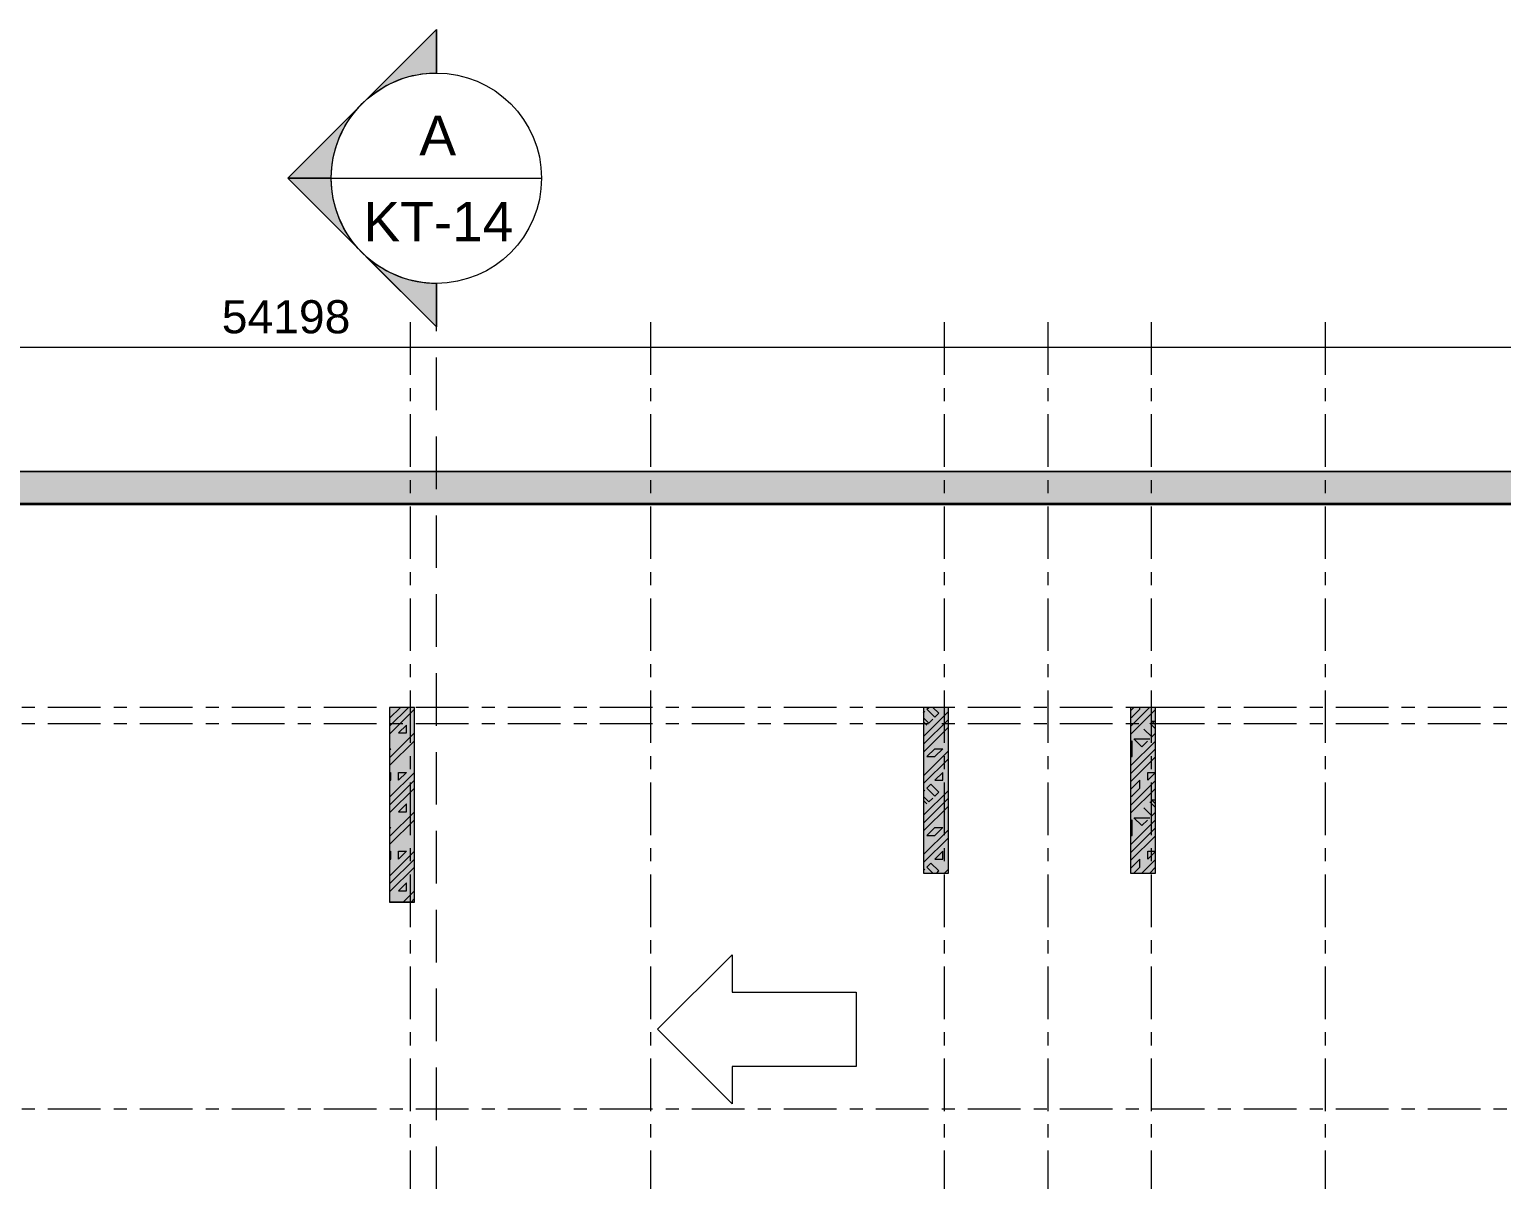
# Model space of a CAD drawing. Header units: millimetres. Extents: x -23040 to 110735, y -14554 to 50786.
# Drawn here: x 12400 to 30182, y 36898 to 50786 of the extents above; entities that cross this region are included whole.
import ezdxf

# ---------------------------------------------------------------- set-up
doc = ezdxf.new("R2010")
doc.units = ezdxf.units.MM
doc.linetypes.add('Grid Line', pattern=[22.225, 12.7, -3.175, 3.175, -3.175])
doc.linetypes.add('HIDDEN2', pattern=[4.7625, 3.175, -1.5875])
doc.layers.get('DEFPOINTS').update_dxf_attribs({"color": 230, "lineweight": 13})
for name, color, linetype, lineweight in [('A-DETL-GENF', 31, 'Continuous', 5), ('DIM', 1, 'Continuous', 5), ('G-ANNO-SYMB', 111, 'Continuous', 5), ('HATCH-TUONG', 152, 'Continuous', 9), ('KI-HIEU-1', 151, 'Continuous', 9), ('NET CAT', 3, 'Continuous', 5), ('NET-CAT', 3, 'Continuous', 9), ('TRUC', 225, 'Continuous', 5)]:
    doc.layers.add(name, color=color, linetype=linetype, lineweight=lineweight)
doc.styles.add('Arial', font='arial.ttf')
doc.styles.add('TA1', font='arial.ttf')
doc.dimstyles.new('D_200_KTx2', dxfattribs={"dimtxt": 400, "dimasz": 300, "dimexe": 300, "dimexo": 300, "dimgap": 160, "dimtad": 1, "dimdec": 0, "dimzin": 9, "dimtxsty": 'TA1', "dimblk": 'ARCHTICK', "dimcen": 1, "dimdle": 300, "dimclrd": 256, "dimclre": 256, "dimclrt": 7, "dimadec": 0, "dimazin": 0, "dimtfac": 1, "dimtdec": 0, "dimtix": 1, "dimtmove": 1, "dimatfit": 3, "dimldrblk": 'ARCHTICK', "dimfxl": 1, "dimtolj": 1, "dimtzin": 0, "dimlwd": -1, "dimlwe": -1, "dimarcsym": 0})
pattern_1 = [(45, (95.25, 0), (-476.2456, 476.2456), []), (45, (190.5, 0), (-476.2456, 476.2456), []), (45, (0, 0), (-476.2456, 476.2456), []), (45, (476.25, 0), (-476.2456, 476.2456), []), (45, (571.5, 0), (-476.2456, 476.2456), []), (0, (381, 95.25), (0, 952.5), [95.25, -857.25]), (0, (476.25, 190.5), (0, 952.5), [95.25, -857.25]), (45, (381, 95.25), (0, 952.491), [134.683, -1212.342]), (45, (476.25, 95.25), (0, 952.491), [134.683, -1212.342]), (0, (381, 95.25), (0, 952.5), [95.25, -857.25]), (90, (-95.25, 95.25), (-952.5, 6e-14), [95.25, -857.25]), (90, (0, 95.25), (-952.5, 6e-14), [190.5, -762]), (45, (-95.25, 190.5), (0, 952.491), [134.683, -1212.342]), (90, (762, 381), (-952.5, 6e-14), [95.25, -857.25]), (0, (666.75, 381), (0, 952.5), [95.25, -857.25]), (45, (666.75, 381), (0, 952.491), [134.683, -1212.342]), (0, (857.25, 95.25), (0, 952.5), [95.25, -857.25]), (0, (857.25, 571.5), (0, 952.5), [95.25, -857.25]), (90, (1047.75, 666.75), (-952.5, 6e-14), [95.25, -857.25]), (45, (857.25, 571.5), (0, 952.491), [269.367, -1077.659]), (45, (952.5, 571.5), (0, 952.491), [134.683, -1212.342]), (45, (1143, 762), (0, 952.491), [134.683, -1212.342]), (0, (1143, 857.25), (0, 952.5), [95.25, -857.25]), (90, (1143, 762), (-952.5, 6e-14), [95.25, -857.25]), (0, (476.25, 762), (0, 952.5), [95.25, -857.25]), (0, (666.75, 857.25), (0, 952.5), [95.25, -857.25]), (90, (571.5, 762), (-952.5, 6e-14), [95.25, -857.25]), (90, (666.75, 762), (-952.5, 6e-14), [95.25, -857.25]), (45, (476.25, 762), (0, 952.491), [134.684, -1212.342]), (45, (666.75, 762), (0, 952.491), [134.684, -1212.342]), (135, (119, 214.8), (-952.491, 6e-14), [134.683, -1212.342]), (135, (238.1, 333.4), (-952.491, 6e-14), [134.683, -1212.342]), (135, (309.56, 404.8), (-952.491, 6e-14), [134.683, -1212.342]), (135, (333.4, 428.6), (-952.491, 6e-14), [134.683, -1212.342]), (135, (381, 476.25), (-952.491, 6e-14), [134.684, -1212.342]), (135, (404.8, 500.06), (-952.491, 6e-14), [134.683, -1212.342]), (135, (476.25, 571.5), (-952.491, 6e-14), [134.684, -1212.342]), (135, (523.9, 619.1), (-952.491, 6e-14), [134.684, -1212.342]), (45, (119, 214.8), (0, 952.491), [95.25, -1251.775]), (45, (238.1, 333.4), (0, 952.491), [67.361, -1279.665]), (45, (404.8, 500.06), (0, 952.491), [67.361, -1279.665]), (45, (309.56, 595.3), (0, 952.491), [67.361, -1279.665]), (45, (476.25, 571.5), (0, 952.491), [67.361, -1279.665]), (45, (381, 666.75), (0, 952.491), [67.361, -1279.665]), (0, (24.2, 309.5), (0, 952.5), [190.043, -762.457]), (0, (238.1, 523.9), (0, 952.5), [95.25, -857.25])]

# ---------------------------------------------------------------- blocks, each defined once
blk = doc.blocks.new('ALC1807-ASCENT PLAZA-KET CAU 1_rvt-1-MẶT BẰNG HẦM 1')
at = {"layer": 'HATCH-TUONG', "lineweight": 5}
h = blk.add_hatch(dxfattribs=at)
h.set_pattern_fill('FP_4', color=256, style=0, pattern_type=2)
h.set_pattern_definition([(45, (95.25, 0), (-476.2456, 476.2456), []), (45, (190.5, 0), (-476.2456, 476.2456), []), (45, (0, 0), (-476.2456, 476.2456), []), (45, (476.25, 0), (-476.2456, 476.2456), []), (45, (571.5, 0), (-476.2456, 476.2456), []), (0, (381, 95.25), (0, 952.5), [95.25, -857.25]), (0, (476.25, 190.5), (0, 952.5), [95.25, -857.25]), (45, (381, 95.25), (0, 952.491), [134.684, -1212.342]), (45, (476.25, 95.25), (0, 952.491), [134.684, -1212.342]), (0, (381, 95.25), (0, 952.5), [95.25, -857.25]), (90, (-95.25, 95.25), (-952.5, 6e-14), [95.25, -857.25]), (90, (0, 95.25), (-952.5, 6e-14), [190.5, -762]), (45, (-95.25, 190.5), (0, 952.491), [134.684, -1212.342]), (90, (762, 381), (-952.5, 6e-14), [95.25, -857.25]), (0, (666.75, 381), (0, 952.5), [95.25, -857.25]), (45, (666.75, 381), (0, 952.491), [134.683, -1212.342]), (0, (857.25, 95.25), (0, 952.5), [95.25, -857.25]), (0, (857.25, 571.5), (0, 952.5), [95.25, -857.25]), (90, (1047.75, 666.75), (-952.5, 6e-14), [95.25, -857.25]), (45, (857.25, 571.5), (0, 952.491), [269.367, -1077.659]), (45, (952.5, 571.5), (0, 952.491), [134.683, -1212.342]), (45, (1143, 762), (0, 952.491), [134.684, -1212.342]), (0, (1143, 857.25), (0, 952.5), [95.25, -857.25]), (90, (1143, 762), (-952.5, 6e-14), [95.25, -857.25]), (0, (476.25, 762), (0, 952.5), [95.25, -857.25]), (0, (666.75, 857.25), (0, 952.5), [95.25, -857.25]), (90, (571.5, 762), (-952.5, 6e-14), [95.25, -857.25]), (90, (666.75, 762), (-952.5, 6e-14), [95.25, -857.25]), (45, (476.25, 762), (0, 952.491), [134.684, -1212.342]), (45, (666.75, 762), (0, 952.491), [134.683, -1212.342]), (135, (119, 214.8), (-952.491, 6e-14), [134.684, -1212.342]), (135, (238.1, 333.4), (-952.491, 6e-14), [134.684, -1212.342]), (135, (309.56, 404.8), (-952.491, 6e-14), [134.684, -1212.342]), (135, (333.4, 428.6), (-952.491, 6e-14), [134.683, -1212.342]), (135, (381, 476.25), (-952.491, 6e-14), [134.683, -1212.342]), (135, (404.8, 500.06), (-952.491, 6e-14), [134.684, -1212.342]), (135, (476.25, 571.5), (-952.491, 6e-14), [134.683, -1212.342]), (135, (523.9, 619.1), (-952.491, 6e-14), [134.684, -1212.342]), (45, (119, 214.8), (0, 952.491), [95.25, -1251.776]), (45, (238.1, 333.4), (0, 952.491), [67.361, -1279.665]), (45, (404.8, 500.06), (0, 952.491), [67.361, -1279.665]), (45, (309.56, 595.3), (0, 952.491), [67.361, -1279.665]), (45, (476.25, 571.5), (0, 952.491), [67.361, -1279.665]), (45, (381, 666.75), (0, 952.491), [67.361, -1279.665]), (0, (24.2, 309.5), (0, 952.5), [190.043, -762.457]), (0, (238.1, 523.9), (0, 952.5), [95.25, -857.25])])
h.paths.add_polyline_path([(42260, 45060), (42654, 45060), (42599, 45450), (-11599, 45450), (-11599, 45060), (10655, 45060)], flags=0)
at = {"layer": 'NET CAT'}
for points in [[(17051, 40250), (17051, 42600), (16751, 42600), (16751, 40250)], [(23501, 40600), (23501, 42600), (23201, 42600), (23201, 40600)], [(26001, 40600), (26001, 42600), (25701, 42600), (25701, 40600)]]:
    blk.add_hatch(color=256, dxfattribs=at).paths.add_polyline_path(points, flags=0)
at = {"layer": 'NET CAT', "lineweight": 13}
for p, q in [((17051, 42600), (16751, 42600)), ((16751, 42600), (16751, 40250)), ((17051, 40250), (17051, 42600)), ((23501, 42600), (23201, 42600)), ((23201, 42600), (23201, 40600)), ((23501, 40600), (23501, 42600)), ((25701, 42600), (25701, 40600)), ((26001, 42600), (25701, 42600)), ((26001, 40600), (26001, 42600)), ((23201, 40600), (23501, 40600)), ((25701, 40600), (26001, 40600)), ((16751, 40250), (17051, 40250))]:
    blk.add_line(p, q, dxfattribs=at)
at = {"layer": 'NET-CAT'}
for p, q in [((42599, 45450), (-11599, 45450)), ((-11199, 45050), (42252, 45050))]:
    blk.add_line(p, q, dxfattribs=at)
at = {"layer": 'NET-CAT', "lineweight": 9}
blk.add_line((42260, 45060), (-11209, 45060), dxfattribs=at)
blk = doc.blocks.new('AROW - AROW-548896-MẶT BẰNG HẦM 1')
at = {"layer": 'A-DETL-GENF'}
for p, q in [((0, 0), (900, 900)), ((900, 900), (900, 450)), ((900, 450), (2400, 450)), ((2400, 450), (2400, -450)), ((900, -900), (0, 0)), ((2400, -450), (900, -450)), ((900, -450), (900, -900))]:
    blk.add_line(p, q, dxfattribs=at)
blk = doc.blocks.new('_ArchTick')
at = {"color": 0, "const_width": 0.15}
blk.add_lwpolyline([(-0.5, -0.5), (0.5, 0.5)], dxfattribs=at)
blk = doc.blocks.new('*D118')
at = {"layer": 'DEFPOINTS', "color": 0, "transparency": 16777216}
for p in [(42599, 46950), (-11599, 45450), (42599, 45450)]:
    blk.add_point(p, dxfattribs=at)
at = {"layer": 'DIM', "transparency": 16777216}
for p, q in [((-11599, 45750), (-11599, 47250)), ((42599, 45750), (42599, 47250)), ((-11899, 46950), (42899, 46950))]:
    blk.add_line(p, q, dxfattribs=at)
at = {"layer": 'DIM', "transparency": 16777216, "xscale": 300, "yscale": 300, "zscale": 300, "rotation": 180}
blk.add_blockref('_ArchTick', (-11599, 46950), dxfattribs=at)
at = {"layer": 'DIM', "transparency": 16777216, "xscale": 300, "yscale": 300, "zscale": 300}
blk.add_blockref('_ArchTick', (42599, 46950), dxfattribs=at)
at = {"layer": 'DIM', "color": 7, "transparency": 16777216, "insert": (15500, 47314), "char_height": 400, "attachment_point": 5, "style": 'TA1'}
blk.add_mtext('\\A1;54198', dxfattribs=at)
blk = doc.blocks.new('Section - Section Head - Filled-317961-MẶT BẰNG TẦNG 1')
at = {"layer": 'G-ANNO-SYMB'}
h = blk.add_hatch(color=256, dxfattribs=at)
edge = h.paths.add_edge_path(flags=0)
edge.add_line((-10.84, 4.49), (-6.35, 8.98))
edge.add_line((-6.35, 8.98), (-6.35, 6.35))
edge.add_arc((-6.35, 0), 6.35, 90, 135)
h = blk.add_hatch(color=256, dxfattribs=at)
edge = h.paths.add_edge_path(flags=0)
edge.add_arc((-6.35, 0), 6.35, 45, 90)
edge.add_line((-6.35, 6.35), (-6.35, 8.98))
edge.add_line((-6.35, 8.98), (-1.86, 4.49))
h = blk.add_hatch(color=256, dxfattribs=at)
edge = h.paths.add_edge_path(flags=0)
edge.add_arc((-6.35, 0), 6.358, 137.9216, 180)
edge.add_line((-12.708, 0), (-15.33, 0))
edge.add_line((-15.33, 0), (-11.069, 4.261))
h = blk.add_hatch(color=256, dxfattribs=at)
edge = h.paths.add_edge_path(flags=0)
edge.add_line((-1.631, 4.261), (2.63, 0))
edge.add_line((2.63, 0), (0.008, 0))
edge.add_arc((-6.35, 0), 6.358, 0, 42.0784)
for p, q in [((-6.35, 8.98), (-15.33, 0)), ((-6.35, 8.98), (-10.84, 4.49)), ((-6.35, 8.98), (2.63, 0)), ((-6.35, 6.35), (-6.35, 8.98)), ((-1.86, 4.49), (-6.35, 8.98)), ((-6.35, 8.98), (-6.35, 6.35)), ((-11.069, 4.261), (-15.33, 0)), ((2.63, 0), (-1.631, 4.261)), ((-15.33, 0), (-12.708, 0)), ((0.008, 0), (2.63, 0)), ((-12.7, 0), (-15.33, 0)), ((0, 0), (2.63, 0))]:
    blk.add_line(p, q, dxfattribs=at)
for radius, start, end in [(6.35, 360, 180), (6.35, 90, 135), (6.35, 45, 90), (6.358, 137.9216, 180), (6.358, 0, 42.0784), (6.35, 180, 360)]:
    blk.add_arc((-6.35, 0), radius, start, end, dxfattribs=at)

msp = doc.modelspace()

# ---------------------------------------------------------------- hatches: boundary and pattern name
at = {"layer": 'HATCH-TUONG', "lineweight": 5}
h = msp.add_hatch(dxfattribs=at)
h.set_pattern_fill('FP_1', color=256, style=0, pattern_type=2)
h.set_pattern_definition(pattern_1)
h.paths.add_polyline_path([(42260.3, 45059.9), (42654.2, 45059.9), (42598.9, 45449.9), (-11599.5, 45449.9), (-11599.5, 45059.9), (9231.1, 45059.9)], flags=0)
at = {"layer": 'NET CAT'}
h = msp.add_hatch(dxfattribs=at)
h.set_pattern_fill('FP_1', color=256, style=0, pattern_type=2)
h.set_pattern_definition(pattern_1)
h.paths.add_polyline_path([(17050.5, 40249.9), (17050.4, 42599.9), (16750.5, 42599.9), (16750.5, 40249.9), (17050.4, 40249.9)], flags=0)
h = msp.add_hatch(dxfattribs=at)
h.set_pattern_fill('FP_1', color=256, style=0, pattern_type=2)
h.set_pattern_definition(pattern_1)
h.paths.add_polyline_path([(23200.5, 40599.9), (23500.5, 40599.9), (23500.5, 42599.9), (23200.5, 42599.9)], flags=0)
h = msp.add_hatch(dxfattribs=at)
h.set_pattern_fill('FP_1', color=256, style=0, pattern_type=2)
h.set_pattern_definition(pattern_1)
h.paths.add_polyline_path([(25700.5, 40599.9), (26000.5, 40599.9), (26000.5, 42599.9), (25700.5, 42599.9)], flags=0)

# ---------------------------------------------------------------- linework, layer by layer
at = {"layer": 'DIM'}
msp.add_lwpolyline([(-11599.5, 45449.9), (42598.9, 45449.9), (44175.6, 34340.2), (74790.8, 41694.1), (76676.9, 35837.7), (97229.9, 42457.2), (104837.8, 16447.9), (43916.7, 9141.3), (45404.9, -3110.1), (-3499.5, -3110.1), (-3499.5, 18489.9), (-9221.1, 18489.9), (-11599.5, 20083.7)], close=True, dxfattribs=at)
at = {"layer": 'G-ANNO-SYMB'}
msp.add_line((16045.5, 48989.9), (18585.5, 48989.9), dxfattribs=at)
at = {"layer": 'KI-HIEU-1', "linetype": 'HIDDEN2', "ltscale": 200}
msp.add_line((17315.5, -10961.4), (17315.5, 47719.9), dxfattribs=at)
at = {"layer": 'NET CAT', "lineweight": 13}
for p, q in [((17050.4, 42599.9), (16750.5, 42599.9)), ((16750.5, 42599.9), (16750.5, 40599.9)), ((17050.5, 40249.9), (17050.5, 42599.9)), ((23500.5, 42599.9), (23200.5, 42599.9)), ((23200.5, 42599.9), (23200.5, 40599.9)), ((23500.5, 40599.9), (23500.5, 42599.9)), ((25700.5, 42599.9), (25700.5, 40599.9)), ((26000.5, 42599.9), (25700.5, 42599.9)), ((26000.5, 40599.9), (26000.5, 42599.9)), ((16750.5, 40599.9), (16750.5, 40249.9)), ((23200.5, 40599.9), (23500.5, 40599.9)), ((25700.5, 40599.9), (26000.5, 40599.9)), ((16750.5, 40249.9), (17050.5, 40249.9))]:
    msp.add_line(p, q, dxfattribs=at)
at = {"layer": 'NET-CAT'}
for p, q in [((42598.9, 45449.9), (-11599.5, 45449.9)), ((-11199.5, 45049.9), (42251.6, 45049.9))]:
    msp.add_line(p, q, dxfattribs=at)
at = {"layer": 'NET-CAT', "lineweight": 15}
msp.add_line((42260.3, 45059.9), (-11209.5, 45059.9), dxfattribs=at)
at = {"layer": 'TRUC', "linetype": 'Grid Line', "ltscale": 50}
for p, q in [((17000.5, 47249.9), (17000.5, -7610.1)), ((19900.5, 47249.9), (19900.5, -7610.1)), ((23450.5, 47249.9), (23450.5, -7610.1)), ((24700.5, 47249.9), (24700.5, -10277.6)), ((25950.5, 47249.9), (25950.5, -7610.1)), ((28050.5, 47249.9), (28050.5, -10277.6)), ((48819.1, 42599.9), (-14136.3, 42599.9)), ((48819.1, 42399.9), (-17507, 42399.9)), ((48819.1, 37749.9), (-15192.4, 37749.9))]:
    msp.add_line(p, q, dxfattribs=at)

# ---------------------------------------------------------------- block references
at = {"lineweight": 5}
for name, p in [('ALC1807-ASCENT PLAZA-KET CAU 1_rvt-1-MẶT BẰNG HẦM 1', (0, 0)), ('AROW - AROW-548896-MẶT BẰNG HẦM 1', (19987.5, 38713.1))]:
    msp.add_blockref(name, p, dxfattribs=at)
at = {"layer": 'G-ANNO-SYMB', "extrusion": (0, 0, -1), "xscale": 199.9999999999999, "yscale": 199.9999999999999, "zscale": 199.9999999999999, "rotation": 270.0000000000002}
msp.add_blockref('Section - Section Head - Filled-317961-MẶT BẰNG TẦNG 1', (-17315.5, 47719.9), dxfattribs=at)

# ---------------------------------------------------------------- texts
at = {"layer": 'G-ANNO-SYMB', "attachment_point": 2, "line_spacing_factor": 0.941778, "style": 'Arial'}
for s, insert, char_height, width in [('A', (17331.8, 49743.2), 476.2, 443.133), ('KT-14', (17339.8, 48704.1), 476.25, 2240.682)]:
    msp.add_mtext(s, dxfattribs=dict(at, insert=insert, char_height=char_height, width=width))

# ---------------------------------------------------------------- dimensions: what is measured, and where the dimension line sits
at = {"layer": 'DIM'}
dim = msp.add_linear_dim(base=(42598.9, 46949.9), p1=(-11599.5, 45449.9), p2=(42598.9, 45449.9), dimstyle='D_200_KTx2', dxfattribs=at)
dim.commit()
dim.dimension.update_dxf_attribs({"geometry": '*D118', "text_midpoint": (15499.7, 47314.2)})

doc.saveas('drawing.dxf')
